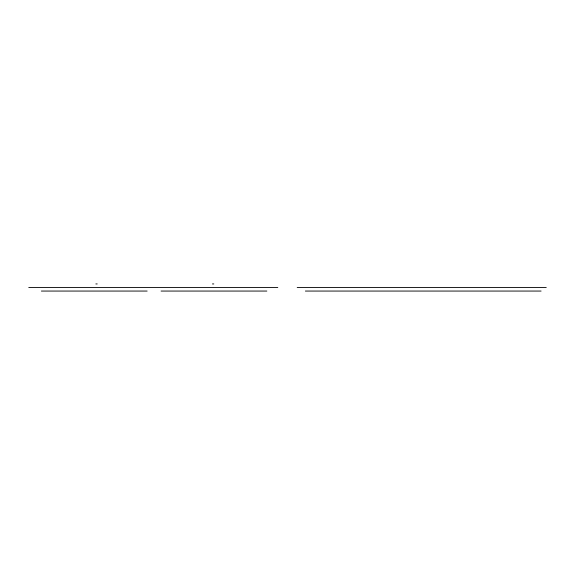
<?xml version="1.0" encoding="UTF-8"?>
<svg xmlns="http://www.w3.org/2000/svg" width="575" height="575" viewBox="0 0 575 575"><rect width="100%" height="100%" fill="white"/><g stroke="black" fill="none" stroke-linecap="round" stroke-linejoin="round"><path stroke-width="0.86" d="M95.845 283.942L97.211 283.942M212.434 283.942L213.799 283.942M28.75 287.5L277.804 287.5M297.196 287.5L546.25 287.5M41.378 291.058L147.143 291.058M161.079 291.058L266.836 291.058M305.375 291.058L541.089 291.058"/></g></svg>
